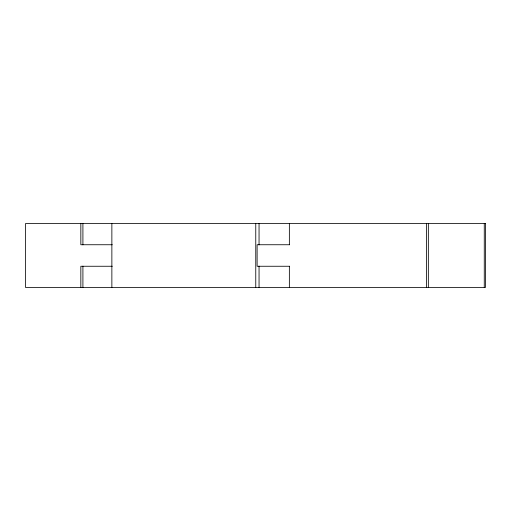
<?xml version="1.0" encoding="UTF-8"?>
<svg xmlns="http://www.w3.org/2000/svg" width="511" height="511" viewBox="0 0 511 511"><rect width="100%" height="100%" fill="white"/><g stroke="black" fill="none" stroke-linecap="round" stroke-linejoin="round"><path stroke-width="0.77" d="M112.299 244.743L80.84 244.743L80.84 223.524M289.622 244.743L257.116 244.743L257.116 266.257L289.622 266.257M112.299 266.257L80.84 266.257L80.84 287.476M484.268 223.524L484.268 287.476M428.346 223.524L428.346 287.476M426.41 223.524L426.41 287.476M289.36 223.524L289.36 244.743M289.36 266.257L289.36 287.476M259.051 223.524L259.051 244.839M259.051 266.161L259.051 287.476M255.762 223.524L255.762 287.476M111.864 223.524L111.864 287.476M82.91 223.524L82.91 244.839M82.91 266.161L82.91 287.476M485.45 223.524L25.55 223.524L25.55 287.476L485.45 287.476L485.45 223.524"/></g></svg>
